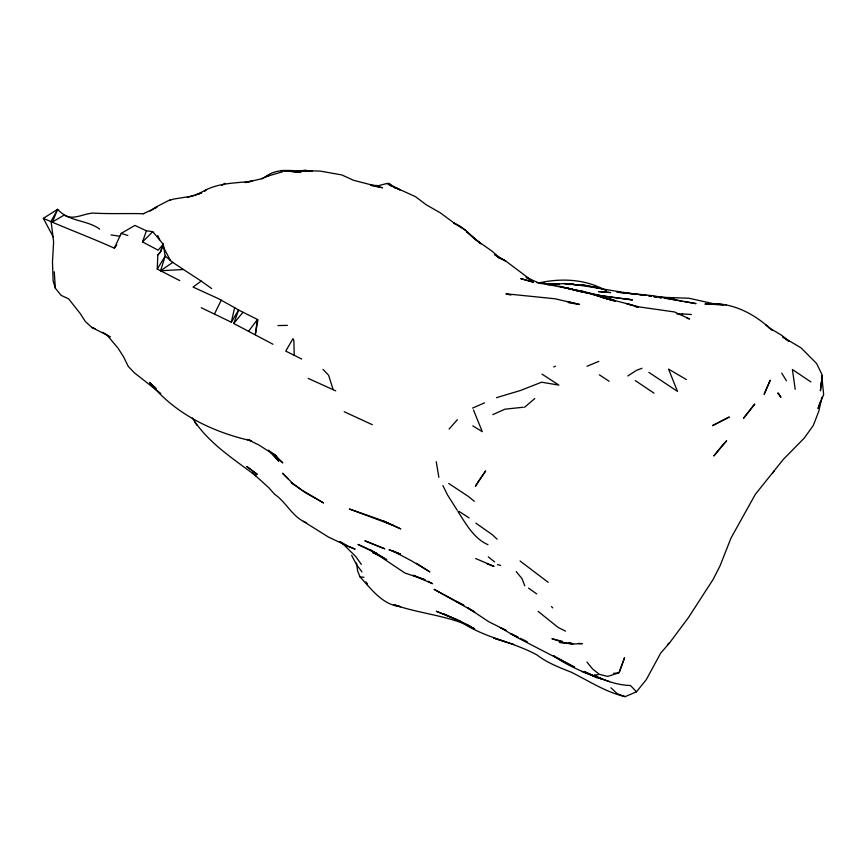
<?xml version="1.0" encoding="UTF-8"?>
<svg xmlns="http://www.w3.org/2000/svg" width="867" height="867" viewBox="0 0 867 867"><rect width="100%" height="100%" fill="white"/><g stroke="black" fill="none" stroke-linecap="round" stroke-linejoin="round"><path stroke-width="1.3" d="M110.488 336.916L91.707 327.39L85.345 321.473L80.078 313.355L68.666 298.887L61.113 295.344L55.347 288.223L54.274 271.783M179.772 280.615L157.263 269.063L157.827 254.974L160.417 251.907L163.245 244.212L152.755 231.673L146.415 230.806L134.894 225.431L121.217 233.386L114.314 248.168C90.883 237.601 66.824 228.704 43.35 218.321L57.656 209.315C68.45 221.714 86.938 219.741 99.716 229.116M821.201 381.935L820.431 390.789L822.371 375.378L816.649 363.576L801.01 347.83L782.847 337.068L788.764 341.219M821.526 378.142L821.753 375.617L823.65 394.593L818.036 408.53L820.019 402.31M821.862 397.303L818.925 410.871L813.344 425.35L804.392 437.943L783.345 459.358L755.385 494.266L731.022 538.006L720 565.956L713.14 579.394L688.582 617.38L669.595 642.859L660.773 652.992L646.327 679.565L636.497 691.812L625.15 696.645C605.74 692.137 588.856 680.963 571.212 672.185C559.378 667.492 547.337 662.897 537.15 655.073C512.061 641.168 482.529 637.744 459.098 620.382M201.231 307.72L231.316 322.199L234.643 307.666L218.181 298.541L193.038 287.075L201.177 281.081L211.656 288.538M201.177 281.081L183.436 269.507L160.568 270.753L165.207 256.068L163.245 244.212L158.195 250.184L142.502 241.926L146.415 230.806M163.245 244.212L160.742 251.766L157.827 254.974M619.32 672.348L624.543 657.739L619.168 672.218M272.953 344.253L233.732 323.489L238.62 310.05L234.643 307.666M214.626 313.681L221.28 300.112M476.861 483.623L475.474 486.268L485.628 470.933L477.598 482.561M231.316 322.199L238.62 310.05L257.965 319.706L255.31 334.662L257.336 319.695L248.612 331.172M157.263 269.063L165.207 256.068L172.782 262.398L183.436 269.507M772.757 473.111L774.22 470.846M114.314 248.168L116.785 245.058M233.732 323.489L242.858 312.413M449.073 429.057L457.353 419.715M142.502 241.926L152.755 231.673M204.677 191.336L206.574 189.537C221.063 182.72 236.658 183.143 252.167 181.138L245.946 182.504M524.524 407.317L534.776 398.56M667.568 644.441L669.595 642.859M150.175 211.104L155.215 207.43L170.17 199.757M160.568 270.753L172.782 262.398M627.773 375.975L636.584 370.296L641.981 368.269M261.91 178.949L265.129 176.89L282.501 171.785M221.768 185.43L225.117 183.305M386.66 183.696L389.207 183.392L394.886 188.031M194.869 195.649L206.574 189.537M492.814 414.632L504.897 409.202L523.235 407.241M156.96 207.365L143.218 213.77M198.218 194.381L201.664 192.788L187.359 197.448M265.952 176.424C279.629 166.356 296.503 172.262 311.914 171.298L305 170.355L296.72 170.972L311.914 171.298L305 170.355M472.537 408.108L484.523 402.841M553.775 366.914L555.465 366.199M587.013 366.253L598.815 361.366M169.759 200.483L173.129 199.15L193.157 195.964M268.521 175.893L260.122 179.133L245.025 182.569M496.477 397.66L520.178 390.583L541.626 382.206L558.857 385.1L542.048 374.143M538.645 283.01C561.122 277.863 586.103 279.066 606.347 290.835M547.543 284.766L564.33 283.563L579.178 285.015M598.046 674.743L594.155 675.1C605.209 680.985 618.019 685.19 630.472 685.494L636.497 691.812M613.641 673.334L618.843 672.868L607.724 676.401L599.411 674.353L592.703 669.096L586.916 662.03M143.64 213.737C126.853 213.271 110.011 214.084 93.137 213.076C83.405 213.596 73.489 220.521 64.082 215.114L52.464 221.985L57.656 209.315L51.088 221.28L53.613 241.969L52.475 261.91L53.125 280.875L55.347 288.223M542.113 283.325L544.552 283.238L536.478 282.544M553.406 284.799L558.706 284.669M567.983 284.463L573.282 284.333L568.178 284.192M682.362 313.93L691.422 314.504M277.949 325.569L287.389 325.385M667.85 298.335L674.049 298.248L659.408 297.132M676.997 313.995L682.567 313.919M540.119 283.531L559.258 283.921M306.235 170.636L320.226 171.102L341.869 174.939L353.411 180.26L382.542 187.771L370.913 185.451M772.031 330.305C754.041 313.139 730.556 301.196 705.185 304.057L723.176 304.761M705.185 304.057L725.982 304.772M370.924 185.256L378.738 185.625L387.213 183.381L400.153 189.906L389.088 184.682L391.342 186.058M563.463 642.61L559.421 642.393L572.838 643.997L582.364 643.628L578.311 643.412M568.871 642.902L571.57 643.054M627.86 299.267L630.396 299.44M659.863 297.229L689.005 298.237L714.581 303.959L723.219 304.696M356.521 563.03L357.616 570.898L360.043 576.945L363.988 577.27M568.958 302.811L579.492 304.415L554.945 298.768L505.894 293.783L510.891 295.083M281.006 170.485L300.871 172.425L282.75 170.452M582.852 285.373L564.33 283.563C591.836 285.904 618.68 292.829 646.229 295.235M639.228 294.607L644.68 295.257M636.606 294.325L616.903 292.146L652.905 295.712L696.06 303.613L684.128 301.608M598.23 295.571L632.509 299.928L597.168 295.062L605.296 296.59L591.218 293.891M658.703 297.489L661.369 297.847M648.516 295.799L651.074 296.156M653.631 296.514L656.189 296.872M658.747 297.24L661.293 297.598L659.028 297.262M111.009 234.957L119.668 236.225M654.271 296.557L656.752 296.926L654.119 296.503M654.672 296.622L657.327 297.013M648.863 295.658L651.485 296.08M665.119 298.27L681.679 301.174M602.218 297.544L613.793 299.982L605.437 298.031L609.577 299.505L589.126 293.295L609.577 299.505L597.634 294.964L584.965 291.865L537.67 282.479L526.052 277.31L530.138 279.803M566.736 301.499L575.124 303.396M584.867 292.461L559.334 286.283L588.66 293.393L567.701 288.212L581.107 291.756M562.38 641.352L551.932 638.708L564.146 642.696L572.838 643.997L568.915 643M497.42 564.59L500.649 565.425M687.097 318.265L689.59 318.969L674.439 311.947L639.174 306.918L601.481 297.023L611.647 300.242M514.033 644.474L493.67 638.09L505.949 641.97M394.637 604.906L400.565 606.672C382.347 604.852 371.585 589.235 360.043 576.945M121.217 233.386L127.85 235.51M393.445 604.559C418.425 613.413 445.627 615.223 469.827 626.104M634.666 306.181L638.34 307.362M638.036 307.254L626.646 303.558L632.368 305.433M553.352 655.68C570.388 667.807 589.961 674.851 609.544 681.646M381.556 520.233L349.412 509.005L393.195 525.369L382.715 520.753L400.76 528.903L382.553 520.688M581.757 671.459L601.546 678.969L588.671 673.713M444.403 614.064L474.748 628.857L456.009 619.255L436.437 611.311L456.009 619.255L469.914 626.104M605.437 298.031L615.115 301.423M487.2 563.897L494.038 566.4L475.669 558.532M625.15 696.645L617.271 693.741L610.921 687.769M91.707 327.39L95.045 328.712M400.077 554.132L389.045 549.721L400.456 554.078M466.164 230.698L453.766 223.068C465.059 227.121 471.485 237.428 481.109 243.844L466.63 231.684L474.336 238.718L491.752 250.953L500.443 258.474M251.788 472.342L268.694 487.622L274.666 494.309C286.652 502.502 292.656 517.632 306.615 522.768M399.795 553.959L393.217 551.119L411.803 561.025L429.891 571.927L416.561 563.279M380.266 555.812L372.604 552.463L386.758 559.464M372.311 424.689L344.199 411.738M308.208 378.402L335.713 390.865M389.088 184.682L415.456 196.646L426.206 204.764L440.252 212.783L455.034 223.719M583.979 671.481L589.744 674.147M584.152 671.622L597.244 677.81L585.832 672.218M518.098 637.212L510.587 633.571L516.504 636.454M520.384 638.329L527.223 641.688M294.216 355.307L285.731 351.102L293.003 338.629L293.88 340.753L294.216 355.307L301.683 359.046M487.937 544.682C473.902 538.548 465.904 523.809 457.917 511.487M565.501 631.143L558.045 627.372L538.082 611.354M456.465 601.449L463.867 605.307L434.096 589.343L474.704 612.037L467.551 607.669L488.901 621.802L506.057 630.396L500.237 627.535L518.444 638.188L574.561 667.189L553.309 655.647M428.038 581.215L432.47 583.708L413.125 575.32L425.101 579.785L404.932 573.033L369.667 549.429L384.07 557.947M102.588 332.289L106.706 334.727L117.825 347.927M769.137 327.769L781.741 335.345L788.753 341.099M472.764 425.86L482.28 431.658L473.48 409.95M340.872 542.016L347.385 546.037L355.156 549.169L343.386 544.292L339.474 541.452M160.763 393.52L134.298 372.756L128.197 366.297L123.591 356.89L118.367 348.697M302.778 490.603L323.586 502.958L305.227 492.608L291.204 482.507L301.694 489.92M648.874 372.377L677.485 391.407L668.555 369.114L686.371 379.54M448.683 483.45L468.202 496.314L474.292 501.278M303.32 521.349L328.365 536.998L347.385 546.037L343.386 544.292L355.838 556.679L361.311 564.374M635.24 380.58L654.032 393.152M458.936 511.302L469.101 517.902M599.346 374.815L609.133 381.252M475.885 523.137L492.445 534.809L497.127 539.209M528.491 588.097L536.727 593.917M810.808 381.892L792.395 369.472L795.212 389.305M548.204 582.342L520.092 561.003M532.132 280.865L505.775 261.054L494.754 254.692L498.915 257.867M272.639 453.213L276.725 456.4L258.886 444.999L247.453 439.45L251.614 440.88C212.697 432.189 174.971 413.96 149.536 382.39L156.32 388.535M488.284 556.874L494.645 561.946M251.961 472.417L255.938 475.831C233.093 458.676 207.798 442.593 192.301 417.927M765.528 324.648L770.167 328.691M268.423 450.136L282.794 462.902L274.308 454.33M288.44 479.137L282.544 473.252L294.65 485.357M322.99 369.364L328.582 375.183L333.156 389.63M270.634 452.563L278.773 461.19L270.58 451.761M551.488 606.521L552.702 607.886M516.233 571.602L522.021 578.668L524.795 585.821M781.731 373.168L786.412 380.743M361.983 571.917L356.402 564.439L351.634 555.335M194.707 421.85L196.928 425.133M457.245 510.284L447.535 494.97L442.907 485.596M43.35 218.321L53.158 236.843M163.169 246.607L170.496 260.707M365.917 581.844L367.456 584.954L366.568 582.591M157.729 235.531L159.636 239.693M438.854 477.294L436.231 461.699M770.167 380.353L764.206 394.149L770.167 380.353M753.217 405.929L743.539 418.23L754.821 404.055L753.217 405.929M722.818 444.804L713.801 455.977L726.633 440.804L722.818 444.804M729.104 417.114L712.555 425.599L729.104 417.114M610.541 292.569L598.512 291.572L610.541 292.569M576.382 290.369L573.325 289.881L584.965 291.865L576.382 290.369M594.61 287.129L581.584 284.734L603.031 288.949L594.61 287.129M533.357 282.176L520.915 278.654L533.357 282.176M778.523 393.358L777.612 393.13L780.918 397.249L778.523 393.358M384.634 548.768L365.04 540.889L384.634 548.768M365.614 547.792L357.963 544.422L376.907 553.601L365.614 547.792M498.427 257.358L497.842 257.087L505.775 261.054L498.427 257.358M257.065 474.162L246.792 466.554L257.065 474.162"/></g></svg>
